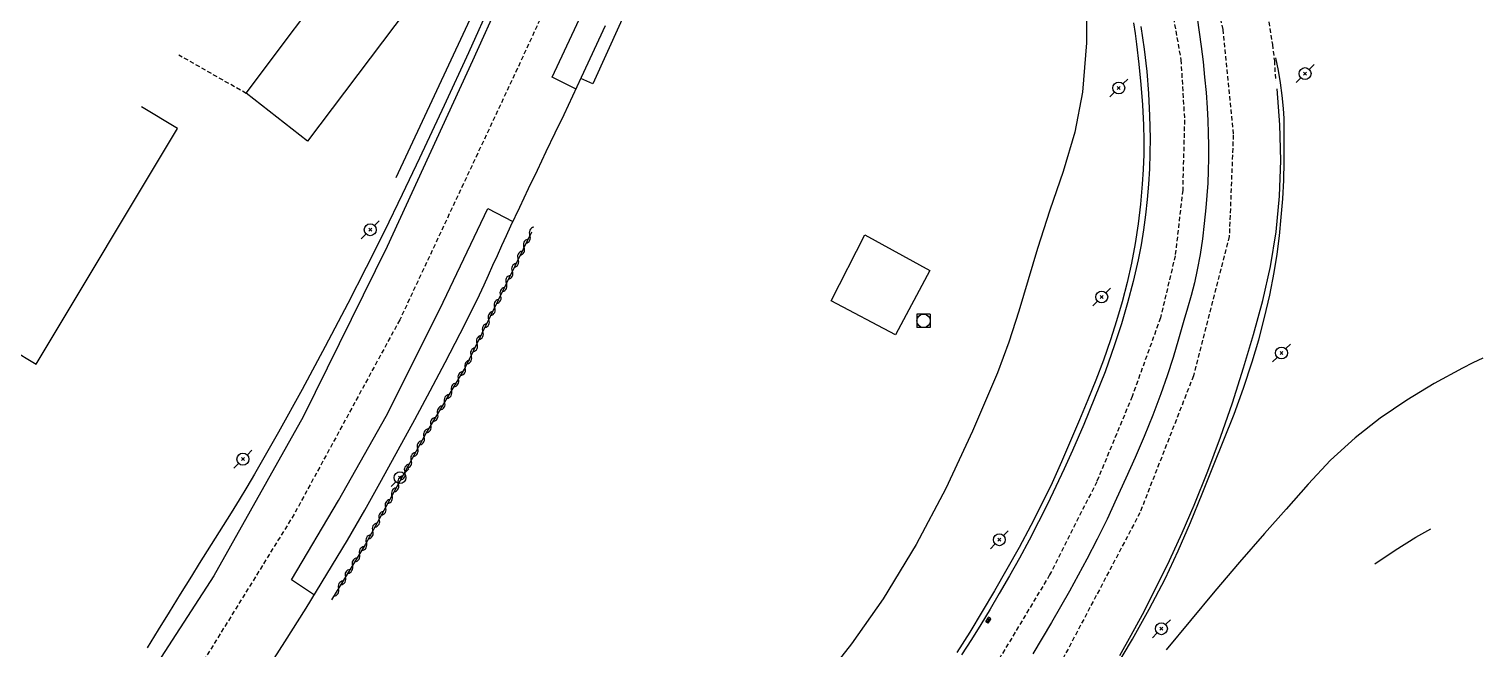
# Model space of a CAD drawing. Header units: millimetres. Extents: x 146998 to 148000, y 143999 to 145000.
# Drawn here: x 147674.3 to 147837, y 144345 to 144414.3 of the extents above; entities that cross this region are included whole.
import ezdxf

# ---------------------------------------------------------------- set-up
doc = ezdxf.new("R2010")
doc.units = ezdxf.units.MM
doc.linetypes.add('DASHED', pattern=[0.75, 0.5, -0.25])
doc.layers.get('0').update_dxf_attribs({"linetype": 'CONTINUOUS'})
for name, color, linetype in [('W0001', 6, 'DASHED'), ('W0006', 2, 'CONTINUOUS'), ('W0008', 7, 'CONTINUOUS'), ('W0010', 4, 'CONTINUOUS'), ('W0014', 7, 'CONTINUOUS'), ('W0101', 7, 'CONTINUOUS'), ('W0104', 1, 'CONTINUOUS'), ('W0112', 1, 'DASHED'), ('W0211', 2, 'CONTINUOUS'), ('W0214', 2, 'CONTINUOUS'), ('W0310', 3, 'CONTINUOUS'), ('W0401', 7, 'CONTINUOUS'), ('W0420', 7, 'CONTINUOUS'), ('W0473', 7, 'CONTINUOUS')]:
    doc.layers.add(name, color=color, linetype=linetype)

# ---------------------------------------------------------------- blocks, each defined once
blk = doc.blocks.new('T473')
for p, q in [((-0.166667, 0.166667), (0.166667, -0.166667)), ((-0.166667, -0.166667), (0.166667, 0.166667)), ((0.500001, 0.500001), (1.000002, 1.000002)), ((-1.000002, -1.000002), (-0.500001, -0.500001))]:
    blk.add_line(p, q)
blk.add_ellipse((0, 0), major_axis=(0.471405, 0.471405), ratio=1, start_param=5.4977871438, end_param=11.780972451)
blk = doc.blocks.new('T420')
for p, q in [((0.75, 0.75), (-0.75, 0.75)), ((-0.75, 0.75), (-0.75, -0.75)), ((0.75, 0.75), (0.75, -0.75)), ((0.75, -0.75), (-0.75, -0.75))]:
    blk.add_line(p, q)
blk.add_ellipse((0, 0), major_axis=(-0.53, 0.53), ratio=1, start_param=3.926991, end_param=10.210176)
blk = doc.blocks.new('T401')
for p, q in [((-0.3, 0.3), (0, 0.3)), ((-0.3, -0.25), (-0.3, 0.3)), ((-0.3, 0.15), (0, 0.15)), ((-0.3, 0), (0, 0)), ((0, 0.3), (0, -0.25)), ((-0.3, -0.15), (0, -0.15)), ((-0.3, -0.25), (-0.3, -0.3)), ((-0.3, -0.3), (0, -0.3)), ((0, -0.3), (0, -0.25))]:
    blk.add_line(p, q)
blk = doc.blocks.new('t310o')
at = {"color": 0, "linetype": 'Continuous'}
for centre, start, end in [((-0.5, 0.38), 216.8699, 323.1304), ((0.5, -0.37), 36.8699, 143.1303)]:
    blk.add_arc(centre, 0.625, start, end, dxfattribs=at)

msp = doc.modelspace()

# ---------------------------------------------------------------- linework, layer by layer
at = {"layer": 'W0001'}
for points in [[(147626.29, 144671), (147642.36, 144652.27), (147659.08, 144632.53), (147679.43, 144608.27), (147695.42, 144588.25), (147709.91, 144569.99), (147726.56, 144548.06), (147744.66, 144523.49), (147761.64, 144500.53), (147772.58, 144484.8), (147778.15, 144476.78), (147785.43, 144465.98), (147794.03, 144452.08), (147801.64, 144436.2), (147805.64, 144424.29), (147807.87, 144414.28), (147809.04, 144402.48), (147808.59, 144391.12), (147804.58, 144375.51), (147798.6, 144360.2), (147790.02, 144343.93)], [(147704.21, 144568.49), (147718.81, 144549.54), (147733.62, 144529.53), (147745.8, 144512.91), (147758.93, 144494.64), (147769.58, 144478.27), (147777.45, 144467.9), (147782.42, 144460.33), (147789.22, 144449.33), (147794.48, 144439.52), (147798.93, 144427.99), (147801.83, 144418.54), (147803.18, 144410.88), (147803.58, 144404.16), (147803.38, 144396.3), (147802.54, 144388.95), (147800.89, 144382), (147797.72, 144373.2), (147793.76, 144363.66), (147788.49, 144353.24), (147781.66, 144341.87)], [(147740.28, 144434.73), (147738.03, 144429.67), (147728.93, 144409.93), (147715.75, 144381.77), (147703.93, 144360.02), (147692.46, 144341.46), (147681.65, 144326.4)]]:
    msp.add_lwpolyline(points, dxfattribs=at)
at = {"layer": 'W0006'}
for points in [[(147735.48, 144407.59), (147732.81, 144408.93), (147739.15, 144422.51), (147749.36, 144444.52), (147762.36, 144473.39), (147769.66, 144489.32), (147770.71, 144491.1), (147771.14, 144491.54), (147771.51, 144491.83), (147772.06, 144492.14), (147772.66, 144492.33), (147773.16, 144492.39), (147773.62, 144492.43), (147774.23, 144492.39), (147774.46, 144492.4)], [(147733.41, 144431.85), (147723.9, 144410.76), (147714.36, 144389.99), (147704.94, 144370.94), (147694.96, 144353.14), (147682.25, 144333.53), (147680.23, 144334.86)], [(147706.21, 144350.98), (147703.65, 144352.67), (147708.9, 144361.55), (147714.22, 144370.99), (147720.24, 144382.97), (147725.62, 144394.23), (147728.41, 144392.77)]]:
    msp.add_lwpolyline(points, dxfattribs=at)
at = {"layer": 'W0008'}
for points in [[(147798.71, 144414.62), (147799.08, 144412.06), (147799.35, 144409.59), (147799.55, 144407.1), (147799.68, 144404.61), (147799.73, 144402.12), (147799.72, 144400.4), (147799.67, 144398.68), (147799.56, 144396.96), (147799.42, 144395.24), (147799.23, 144393.55), (147799, 144391.86), (147798.73, 144390.18), (147798.41, 144388.51), (147797.85, 144386.09), (147797.22, 144383.7), (147796.52, 144381.32), (147795.76, 144378.97), (147794.69, 144375.97), (147793.52, 144373), (147792.3, 144370.06), (147791.03, 144367.14), (147790.13, 144365.12), (147789.2, 144363.12), (147788.24, 144361.14), (147787.26, 144359.17), (147786.19, 144357.14), (147785.1, 144355.12), (147783.98, 144353.12), (147782.84, 144351.14), (147781.82, 144349.41), (147780.79, 144347.69), (147779.73, 144345.99), (147778.64, 144344.3)], [(147796.34, 144344.23), (147797.63, 144346.5), (147798.88, 144348.81), (147800.42, 144351.82), (147801.91, 144354.86), (147803.33, 144357.94), (147804.67, 144361.05), (147806.19, 144364.84), (147807.63, 144368.66), (147808.97, 144372.51), (147810.2, 144376.41), (147811.3, 144380.15), (147812.34, 144383.93), (147813.21, 144387.75), (147813.83, 144391.62), (147814.21, 144395.61), (147814.35, 144399.61), (147814.27, 144403.62), (147813.96, 144407.62)]]:
    msp.add_lwpolyline(points, dxfattribs=at)
at = {"layer": 'W0010'}
for points in [[(147797.89, 144415.02), (147798.05, 144413.84), (147798.2, 144412.65), (147798.46, 144410.38), (147798.69, 144408.12), (147798.88, 144405.85), (147799, 144403.57), (147799.03, 144401.92), (147799.02, 144400.27), (147798.96, 144398.61), (147798.86, 144396.96), (147798.65, 144394.74), (147798.39, 144392.52), (147798.06, 144390.31), (147797.65, 144388.11), (147797.16, 144385.95), (147796.6, 144383.8), (147795.98, 144381.67), (147795.3, 144379.55), (147794.51, 144377.28), (147793.65, 144375.04), (147792.75, 144372.81), (147791.83, 144370.59), (147790.84, 144368.23), (147789.83, 144365.89), (147788.77, 144363.55), (147787.67, 144361.25), (147786.4, 144358.76), (147785.08, 144356.31), (147783.71, 144353.88), (147782.32, 144351.47), (147780.95, 144349.15), (147779.55, 144346.84), (147778.11, 144344.56)], [(147805, 144415.57), (147805.24, 144413.97), (147805.46, 144412.36), (147805.67, 144410.64), (147805.84, 144408.93), (147805.99, 144407.21), (147806.11, 144405.49), (147806.18, 144404.09), (147806.23, 144402.68), (147806.26, 144401.28), (147806.26, 144399.87), (147806.23, 144398.47), (147806.18, 144397.08), (147806.1, 144395.69), (147805.98, 144394.3), (147805.8, 144392.56), (147805.59, 144390.83), (147805.33, 144389.1), (147805.01, 144387.38), (147804.69, 144385.94), (147804.33, 144384.51), (147803.93, 144383.1), (147803.52, 144381.69), (147802.92, 144379.63), (147802.3, 144377.57), (147801.65, 144375.53), (147800.94, 144373.5), (147800.03, 144371.11), (147799.07, 144368.74), (147798.06, 144366.39), (147797.03, 144364.06), (147795.99, 144361.77), (147794.92, 144359.49), (147793.81, 144357.23), (147792.65, 144355), (147790.71, 144351.43), (147788.7, 144347.9), (147786.61, 144344.41)], [(147795.8, 144342.73), (147797.76, 144346.04), (147799.64, 144349.4), (147801.41, 144352.81), (147802.89, 144355.93), (147804.26, 144359.1), (147805.56, 144362.29), (147806.84, 144365.49), (147807.99, 144368.36), (147809.13, 144371.24), (147810.2, 144374.14), (147811.17, 144377.08), (147811.9, 144379.55), (147812.55, 144382.04), (147813.12, 144384.54), (147813.62, 144387.07), (147813.95, 144389.12), (147814.2, 144391.19), (147814.41, 144393.26), (147814.58, 144395.33), (147814.62, 144396.02), (147814.66, 144396.71), (147814.69, 144397.4), (147814.71, 144398.09), (147814.73, 144398.78), (147814.74, 144399.48), (147814.75, 144400.17), (147814.75, 144400.86), (147814.75, 144402), (147814.75, 144403.15), (147814.72, 144404.3), (147814.65, 144405.45), (147814.51, 144406.87), (147814.32, 144408.29), (147814.09, 144409.7), (147813.82, 144411.1)]]:
    msp.add_lwpolyline(points, dxfattribs=at)
at = {"layer": 'W0014'}
for points in [[(147767.16, 144473.73), (147765.4, 144469.8), (147763.63, 144465.88), (147761.86, 144461.95), (147760.08, 144458.03), (147758.8, 144455.21), (147757.52, 144452.4), (147756.24, 144449.59), (147754.95, 144446.77), (147753.67, 144443.96), (147752.38, 144441.15), (147751.1, 144438.34), (147749.81, 144435.53), (147746.7, 144428.7), (147743.58, 144421.86), (147740.47, 144415.03), (147737.35, 144408.2)], [(147730.68, 144435.27), (147731.98, 144434.17), (147725.78, 144420.05), (147715.32, 144397.67)], [(147726.11, 144417.58), (147723.44, 144411.66), (147720.73, 144405.76), (147717.98, 144399.89), (147716.02, 144395.79), (147714.03, 144391.71), (147712, 144387.65), (147709.93, 144383.6), (147707.4, 144378.78), (147704.83, 144373.99), (147702.19, 144369.22), (147699.49, 144364.5), (147698.64, 144363.05), (147697.77, 144361.62), (147696.89, 144360.19), (147696, 144358.77), (147695.1, 144357.35), (147694.2, 144355.93), (147693.31, 144354.51), (147692.43, 144353.09), (147691.19, 144351.08), (147689.96, 144349.08), (147688.73, 144347.07), (147687.5, 144345.06)], [(147700.51, 144342), (147702.9, 144345.76), (147705.27, 144349.52), (147707.61, 144353.31), (147709.9, 144357.13), (147711.83, 144360.48), (147713.73, 144363.84), (147715.59, 144367.23), (147717.43, 144370.62), (147719.15, 144373.82), (147720.85, 144377.02), (147722.52, 144380.25), (147724.15, 144383.49), (147724.67, 144384.59), (147725.19, 144385.69), (147725.69, 144386.79), (147726.19, 144387.9), (147726.69, 144389), (147727.19, 144390.11), (147727.69, 144391.22), (147728.2, 144392.32), (147729.18, 144394.4), (147730.16, 144396.48), (147731.16, 144398.55), (147732.15, 144400.62), (147733.15, 144402.7), (147734.14, 144404.77), (147735.12, 144406.85), (147736.1, 144408.93), (147738.78, 144414.74)], [(147737.35, 144408.2), (147736.03, 144408.79)]]:
    msp.add_lwpolyline(points, dxfattribs=at)
at = {"layer": 'W0101'}
msp.add_lwpolyline([(147709.3, 144455.28), (147709.31, 144455.27), (147724.49, 144444.03), (147731.98, 144437), (147705.44, 144401.77), (147698.55, 144407.14), (147720.44, 144436.3), (147705.45, 144447.93)], dxfattribs=at)
at = {"layer": 'W0104'}
for points in [[(147690.89, 144403.19), (147686.84, 144405.62)], [(147666.19, 144393.02), (147661.39, 144385.03), (147675.08, 144376.82), (147690.89, 144403.19)]]:
    msp.add_lwpolyline(points, dxfattribs=at)
msp.add_lwpolyline([(147767.82, 144391.3), (147775.09, 144387.3), (147771.23, 144380.11), (147764.04, 144383.89)], close=True, dxfattribs=at)
at = {"layer": 'W0112'}
for points in [[(147775.16, 144490.44), (147779.61, 144484), (147789.91, 144468.93), (147800.15, 144452.13), (147804.01, 144444.81), (147807.43, 144437.32), (147811.56, 144425.06), (147811.93, 144422.56), (147813.42, 144412.6), (147813.64, 144410.78), (147813.77, 144408.53)], [(147698.58, 144407.11), (147691.04, 144411.41)]]:
    msp.add_lwpolyline(points, dxfattribs=at)
at = {"layer": 'W0211'}
for points in [[(147791.4, 144429.25), (147792.24, 144423.8), (147792.64, 144418.29), (147792.61, 144412.77), (147792.15, 144407.27), (147791.31, 144402.77), (147790.01, 144398.38), (147788.53, 144394.06), (147787.13, 144389.76), (147786.08, 144386.26), (147785.05, 144382.75), (147783.93, 144379.27), (147782.64, 144375.85), (147779.86, 144369.34), (147776.86, 144362.92), (147773.55, 144356.64), (147769.86, 144350.57), (147766.33, 144345.51), (147762.52, 144340.66), (147758.45, 144336.02), (147754.12, 144331.62)], [(147836.98, 144377.49), (147835.84, 144376.96), (147834.68, 144376.38), (147831.53, 144374.66), (147828.47, 144372.8), (147825.5, 144370.77), (147822.67, 144368.56), (147819.94, 144366.07), (147817.41, 144363.38), (147814.98, 144360.61), (147812.55, 144357.86), (147809.74, 144354.66), (147806.97, 144351.41), (147804.24, 144348.14), (147801.52, 144344.86)]]:
    msp.add_lwpolyline(points, dxfattribs=at)
at = {"layer": 'W0214'}
msp.add_lwpolyline([(147824.88, 144354.48), (147827.15, 144356.01), (147829.48, 144357.46), (147831.14, 144358.4)], dxfattribs=at)
at = {"layer": 'W0310'}
msp.add_lwpolyline([(147730.49, 144391.61), (147723.09, 144376.43), (147718.71, 144369.14), (147711.92, 144356.67), (147708.11, 144350.43)], dxfattribs=at)

# ---------------------------------------------------------------- block references
for p, rotation in [((147730.31, 144391.25), 244.0191148918489), ((147729.65, 144389.9), 244.0191148918489), ((147729, 144388.56), 244.0191148918489), ((147728.34, 144387.21), 244.0191148918489), ((147727.03, 144384.51), 244.0191148918489), ((147727.68, 144385.86), 244.0191148918489), ((147726.37, 144383.16), 244.0191148918489), ((147725.71, 144381.81), 244.0191148918489), ((147725.05, 144380.46), 244.0191148918489), ((147724.4, 144379.12), 244.0191148918489), ((147723.08, 144376.42), 239.0038873375368), ((147723.74, 144377.77), 244.0191148918489), ((147722.31, 144375.13), 239.0038873375368), ((147721.54, 144373.85), 239.0038873375368), ((147720.77, 144372.56), 239.0038873375368), ((147719.22, 144369.99), 239.0038873375368), ((147719.99, 144371.28), 239.0038873375368), ((147718.47, 144368.69), 241.4307392403489), ((147717.75, 144367.38), 241.4307392403489), ((147717.03, 144366.06), 241.4307392403489), ((147715.6, 144363.43), 241.4307392403489), ((147716.31, 144364.74), 241.4307392403489), ((147714.88, 144362.11), 241.4307392403489), ((147714.16, 144360.79), 241.4307392403489), ((147713.45, 144359.47), 241.4307392403489), ((147712.01, 144356.84), 241.4307392403489), ((147712.73, 144358.16), 241.4307392403489), ((147711.24, 144355.55), 238.5693185669751), ((147710.45, 144354.27), 238.5693185669751), ((147709.67, 144352.99), 238.5693185669751), ((147708.89, 144351.71), 238.5693185669751)]:
    msp.add_blockref('t310o', p, dxfattribs=dict(at, rotation=rotation))
at = {"layer": 'W0401', "rotation": 148.8010569002594}
msp.add_blockref('T401', (147781.49, 144348.23), dxfattribs=at)
at = {"layer": 'W0420'}
msp.add_blockref('T420', (147774.38, 144381.67), dxfattribs=at)
at = {"layer": 'W0473'}
for p in [(147817.08, 144409.34), (147796.23, 144407.73), (147712.45, 144391.86), (147794.32, 144384.34), (147814.44, 144378.07), (147698.2, 144366.19), (147715.78, 144364.12), (147782.86, 144357.17), (147801, 144347.21)]:
    msp.add_blockref('T473', p, dxfattribs=at)

doc.saveas('drawing.dxf')
